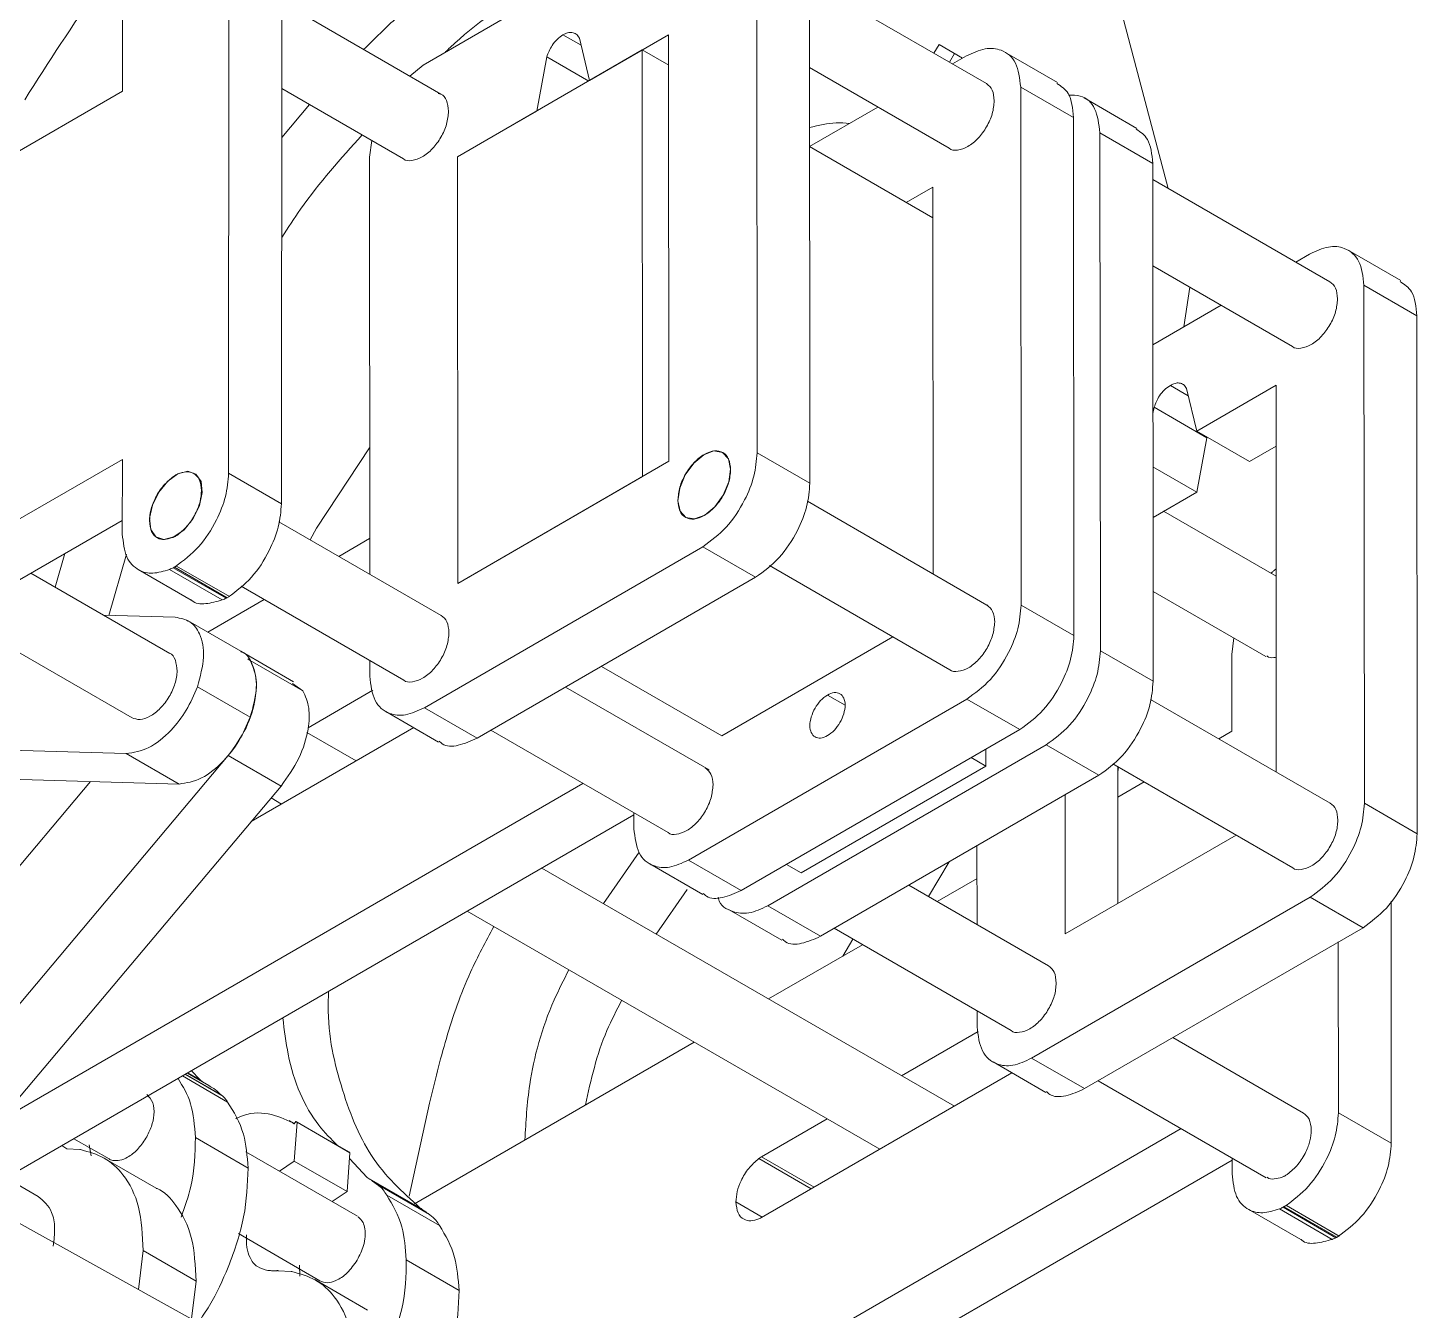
# Model space of a CAD drawing. Header units: inches. Extents: x 0 to 44.3, y 0 to 33.7.
# Drawn here: x 29.062 to 30.225, y 14.878 to 15.951 of the extents above; entities that cross this region are included whole.
import ezdxf

# ---------------------------------------------------------------- set-up
doc = ezdxf.new("R2010")
doc.units = ezdxf.units.IN
doc.header["$MEASUREMENT"] = 0

msp = doc.modelspace()

# ---------------------------------------------------------------- linework, layer by layer
at = {"color": 7, "linetype": 'Continuous', "lineweight": 15}
for p, q in [((30.0161, 15.8168), (29.8898, 16.2963)), ((29.6263, 16.0553), (29.3926, 15.9201)), ((29.6721, 15.5955), (29.6718, 16.0291)), ((29.2299, 15.5783), (29.2302, 16.0122)), ((29.7163, 15.57), (29.716, 16.0036)), ((29.8642, 15.9045), (29.716, 15.9901)), ((29.2741, 15.5528), (29.2744, 15.9867)), ((29.4075, 15.8957), (29.2744, 15.9726)), ((29.1412, 15.9624), (29.1412, 15.8982)), ((29.5319, 15.9071), (29.5234, 15.9427)), ((29.5981, 15.9454), (29.5319, 15.9071)), ((29.5984, 15.5884), (29.5981, 15.9454)), ((29.4214, 15.8432), (29.576, 15.9327)), ((29.5982, 15.9199), (29.576, 15.9327)), ((29.576, 15.9327), (29.5763, 15.5756)), ((29.8201, 15.9299), (29.8244, 15.9372)), ((29.8244, 15.9372), (29.844, 15.9258)), ((29.8374, 15.9297), (29.8331, 15.9225)), ((29.9236, 15.9054), (29.8794, 15.9309)), ((29.3926, 15.9201), (29.3814, 15.9108)), ((29.4961, 15.927), (29.4877, 15.8815)), ((29.4961, 15.927), (29.5312, 15.9067)), ((29.716, 15.9179), (29.8329, 15.8504)), ((29.8473, 15.9277), (29.8356, 15.921)), ((29.1412, 15.8982), (28.753, 15.6744)), ((29.2743, 15.9004), (29.3763, 15.8416)), ((29.8931, 15.468), (29.8927, 15.9016)), ((29.8927, 15.9016), (29.9369, 15.8761)), ((29.2975, 15.8871), (29.2743, 15.8593)), ((29.7732, 15.8849), (29.7161, 15.8518)), ((29.9899, 15.8671), (29.9457, 15.8927)), ((29.4877, 15.8815), (29.4214, 15.8432)), ((29.9373, 15.4425), (29.9369, 15.8761)), ((29.9594, 15.4297), (29.959, 15.8633)), ((29.959, 15.8633), (30.0032, 15.8378)), ((29.3497, 15.857), (29.3477, 15.8431)), ((29.8191, 15.7923), (29.7161, 15.8518)), ((29.3477, 15.8431), (29.348, 15.4939)), ((29.4216, 15.4861), (29.4214, 15.8432)), ((30.0036, 15.4042), (30.0032, 15.8378)), ((29.8191, 15.8179), (29.797, 15.8051)), ((29.8194, 15.4941), (29.8191, 15.8179)), ((30.1515, 15.7387), (30.0032, 15.8242)), ((30.1345, 15.7619), (30.1229, 15.7552)), ((30.2109, 15.7396), (30.1667, 15.7651)), ((30.0033, 15.752), (30.1202, 15.6845)), ((30.0293, 15.701), (30.0342, 15.7342)), ((30.1803, 15.3021), (30.18, 15.7357)), ((30.18, 15.7357), (30.2242, 15.7102)), ((30.0605, 15.719), (30.0033, 15.686)), ((30.2245, 15.2766), (30.2242, 15.7102)), ((30.1064, 15.652), (30.0401, 15.6137)), ((30.1066, 15.3283), (30.1064, 15.652)), ((30.0401, 15.6137), (30.0316, 15.6493)), ((30.0044, 15.6336), (30.0034, 15.6284)), ((30.0044, 15.6336), (30.0485, 15.6081)), ((30.0401, 15.6137), (30.0843, 15.5882)), ((30.0485, 15.6081), (30.0401, 15.5626)), ((29.3033, 15.5325), (29.3479, 15.5995)), ((29.6721, 15.5955), (29.7163, 15.57)), ((30.1064, 15.601), (30.0843, 15.5882)), ((28.5293, 15.2373), (29.141, 15.5898)), ((29.141, 15.5898), (29.1409, 15.5273)), ((29.4216, 15.4861), (29.5984, 15.5884)), ((30.0034, 15.5838), (30.0401, 15.5626)), ((29.1854, 15.5767), (29.1851, 15.5766)), ((29.2299, 15.5783), (29.2741, 15.5528)), ((29.5763, 15.5756), (29.4216, 15.4861)), ((30.0401, 15.5626), (30.0035, 15.5414)), ((29.8645, 15.468), (29.7142, 15.5549)), ((30.1065, 15.4922), (30.0123, 15.5466)), ((28.5749, 15.2126), (29.1409, 15.5388)), ((29.4078, 15.4593), (29.272, 15.5377)), ((29.1851, 15.5255), (29.1854, 15.5257)), ((29.2982, 15.5226), (29.3033, 15.5325)), ((29.3479, 15.5237), (29.3221, 15.5088)), ((29.0929, 15.5112), (29.0848, 15.4829)), ((29.1443, 15.5106), (29.1296, 15.4593)), ((29.3937, 15.3821), (29.6267, 15.5168)), ((29.6267, 15.5168), (29.6709, 15.4913)), ((29.1836, 15.4993), (29.2278, 15.4738)), ((29.1845, 15.4996), (29.1863, 15.5007)), ((29.1845, 15.4996), (29.2286, 15.4741)), ((29.1848, 15.4999), (29.1853, 15.5002)), ((29.1863, 15.5007), (29.2305, 15.4752)), ((29.6824, 15.501), (29.8333, 15.4139)), ((29.1806, 15.4276), (29.0644, 15.4947)), ((29.1543, 15.4977), (29.1985, 15.4722)), ((29.1804, 15.4978), (29.2246, 15.4723)), ((29.4379, 15.3566), (29.6709, 15.4913)), ((30.1065, 15.4983), (30.106, 15.4979)), ((29.2403, 15.4839), (29.3766, 15.4052)), ((30.0035, 15.4795), (30.0979, 15.425)), ((29.2597, 15.4727), (29.2124, 15.4454)), ((29.2286, 15.4741), (29.2305, 15.4752)), ((29.8931, 15.468), (29.9373, 15.4425)), ((29.0018, 15.4587), (29.1491, 15.3736)), ((29.1852, 15.4578), (29.1254, 15.4595)), ((29.2402, 15.4293), (29.196, 15.4549)), ((29.6426, 15.3586), (29.7858, 15.4414)), ((29.2843, 15.4038), (29.2401, 15.4293)), ((29.9594, 15.4297), (30.0036, 15.4042)), ((30.071, 15.4405), (30.0693, 15.4265)), ((29.2479, 15.4216), (29.2459, 15.4231)), ((29.2479, 15.4216), (29.2921, 15.3961)), ((29.348, 15.4217), (29.348, 15.4084)), ((30.0693, 15.4265), (30.0694, 15.3624)), ((29.6426, 15.3586), (29.5419, 15.4167)), ((29.2038, 15.3996), (29.248, 15.3741)), ((29.2921, 15.3961), (29.2834, 15.4023)), ((29.3506, 15.3967), (29.2964, 15.3653)), ((29.6319, 15.33), (29.5118, 15.3993)), ((29.6147, 15.2545), (29.8477, 15.3893)), ((29.8477, 15.3893), (29.8919, 15.3638)), ((30.1518, 15.3022), (30.0014, 15.389)), ((29.3614, 15.3789), (29.4056, 15.3533)), ((29.3937, 15.3821), (29.4379, 15.3566)), ((29.2487, 15.2867), (29.3848, 15.3654)), ((29.3366, 15.3375), (29.2954, 15.3613)), ((29.4494, 15.3632), (29.5976, 15.2776)), ((29.6589, 15.229), (29.8919, 15.3638)), ((30.0694, 15.3624), (30.0585, 15.3561)), ((28.8184, 15.3529), (29.1442, 15.3437)), ((29.681, 15.2162), (29.914, 15.351)), ((29.914, 15.351), (29.9582, 15.3255)), ((28.9496, 15.0089), (29.2296, 15.342)), ((29.1442, 15.3437), (29.1884, 15.3182)), ((29.2296, 15.342), (29.2738, 15.3165)), ((29.8514, 15.3403), (29.8636, 15.3332)), ((29.8636, 15.3332), (29.8636, 15.3474)), ((28.7782, 15.3298), (29.1884, 15.3182)), ((29.8636, 15.3332), (29.709, 15.2438)), ((29.7252, 15.1907), (29.9582, 15.3255)), ((29.9697, 15.3352), (30.1205, 15.2481)), ((29.9739, 15.3327), (29.974, 15.2183)), ((29.9739, 15.3283), (29.9745, 15.3324)), ((29.1142, 15.3203), (28.883, 15.0453)), ((29.0068, 14.999), (29.2738, 15.3165)), ((29.0384, 15.0365), (29.5264, 15.3187)), ((29.996, 15.32), (29.974, 15.3072)), ((29.2654, 15.3065), (29.2742, 15.3014)), ((29.9298, 15.3091), (29.9299, 15.1927)), ((30.1803, 15.3021), (30.2245, 15.2766)), ((29.0436, 14.9885), (29.569, 15.2923)), ((29.569, 15.2941), (29.569, 15.2808)), ((29.8561, 15.2665), (29.8562, 15.2005)), ((29.9299, 15.1927), (30.073, 15.2755)), ((29.5734, 15.2612), (29.5435, 15.2181)), ((29.8373, 15.0485), (29.4921, 15.2478)), ((29.5824, 15.2513), (29.6266, 15.2258)), ((29.6147, 15.2545), (29.6589, 15.229)), ((29.709, 15.2438), (29.6967, 15.2509)), ((29.8328, 15.253), (29.8155, 15.224)), ((29.9161, 15.1659), (29.7991, 15.2335)), ((29.8562, 15.2391), (29.8228, 15.2198)), ((29.6136, 15.23), (29.5877, 15.1926)), ((29.9019, 15.0887), (30.135, 15.2234)), ((30.135, 15.2234), (30.1792, 15.1979)), ((30.2028, 15.0175), (30.2027, 15.2201)), ((29.4296, 15.2117), (29.7748, 15.0124)), ((29.6487, 15.213), (29.6929, 15.1875)), ((29.681, 15.2162), (29.7252, 15.1907)), ((29.7366, 15.1974), (29.8848, 15.1118)), ((29.9461, 15.0632), (30.1792, 15.1979)), ((29.7523, 15.1883), (29.7439, 15.1742)), ((30.1586, 15.043), (30.1585, 15.186)), ((29.7603, 15.1837), (29.6818, 15.1383)), ((29.8562, 15.1283), (29.8563, 15.115)), ((29.8571, 15.111), (29.7931, 15.074)), ((30.1295, 15.0427), (30.02, 15.1059)), ((29.6194, 15.1021), (29.3854, 14.9668)), ((29.8696, 15.0855), (29.9138, 15.0599)), ((29.9019, 15.0887), (29.9461, 15.0632)), ((29.229, 15.052), (29.1912, 15.0738)), ((29.2228, 15.0587), (29.1939, 15.0754)), ((29.2134, 15.0658), (29.1954, 15.0762)), ((29.1987, 15.0782), (29.2059, 15.0707)), ((29.6759, 14.9552), (29.8854, 15.0764)), ((29.9576, 15.0698), (30.0982, 14.9886)), ((29.381, 14.9731), (29.3979, 15.0509)), ((29.285, 15.0339), (29.2805, 15.0365)), ((29.2862, 15.0357), (29.2848, 15.0336)), ((29.2848, 15.0026), (29.2872, 15.035)), ((29.2862, 15.0357), (29.3304, 15.0102)), ((29.2872, 15.035), (29.3314, 15.0094)), ((29.7307, 15.0379), (29.6758, 15.0062)), ((30.1586, 15.043), (30.2028, 15.0175)), ((29.2462, 14.9967), (29.2021, 15.0222)), ((29.4807, 14.7138), (30.027, 15.0297)), ((28.9328, 15.0183), (29.4946, 14.706)), ((29.0946, 15.0129), (29.0904, 15.0155)), ((29.1055, 15.0122), (29.0946, 15.0129)), ((29.1004, 15.0213), (29.1298, 15.0043)), ((29.106, 15.0122), (29.1055, 15.0122)), ((29.106, 15.0121), (29.106, 15.0122)), ((29.1149, 15.007), (29.1132, 15.0161)), ((29.1693, 14.9799), (29.1251, 15.0054)), ((29.3378, 14.9564), (29.2443, 15.0104)), ((29.2724, 14.9941), (29.2848, 15.0026)), ((29.2848, 15.0026), (29.329, 14.9771)), ((29.329, 14.9771), (29.3314, 15.0094)), ((29.3311, 15.0048), (29.3458, 14.9888)), ((29.5251, 14.6884), (30.0696, 15.0033)), ((30.0696, 15.0051), (30.0696, 14.9918)), ((29.0264, 14.9984), (29.0706, 14.9729)), ((29.39, 14.9633), (29.3458, 14.9888)), ((30.1139, 14.9902), (30.1141, 14.9903)), ((29.3166, 14.9686), (29.329, 14.9771)), ((29.3961, 14.959), (29.352, 14.9845)), ((29.3984, 14.9575), (29.3542, 14.983)), ((29.4064, 14.9485), (29.3622, 14.974)), ((30.1132, 14.9643), (30.1151, 14.9653)), ((30.1132, 14.9643), (30.1574, 14.9388)), ((30.1136, 14.9646), (30.1141, 14.9648)), ((30.1151, 14.9653), (30.1592, 14.9398)), ((30.083, 14.9624), (30.1272, 14.9368)), ((30.1092, 14.9625), (30.1534, 14.937)), ((30.1124, 14.964), (30.1565, 14.9384)), ((29.2381, 14.9418), (29.3063, 14.9024)), ((30.1574, 14.9388), (30.1592, 14.9398)), ((29.1545, 14.895), (29.1584, 14.9276)), ((29.1584, 14.9276), (29.2026, 14.9021)), ((29.4228, 14.8943), (29.3786, 14.9199)), ((29.2823, 14.9101), (29.2714, 14.9108)), ((29.2829, 14.91), (29.2823, 14.9101)), ((29.2829, 14.91), (29.2829, 14.91)), ((29.2894, 14.9063), (29.2891, 14.9154)), ((29.1988, 14.8704), (29.2026, 14.9021)), ((29.3461, 14.8778), (29.3019, 14.9033))]:
    msp.add_line(p, q, dxfattribs=at)
at = {"color": 8, "linetype": 'Continuous', "lineweight": 15}
for p, q in [((29.5097, 15.9453), (29.5248, 15.9366)), ((30.018, 15.6519), (30.033, 15.6432)), ((29.6058, 15.5558), (29.6058, 15.5558)), ((29.731, 15.3927), (29.7458, 15.3842)), ((29.2247, 15.0571), (29.1935, 15.0751)), ((29.2242, 15.0575), (29.1936, 15.0752)), ((29.2059, 15.0707), (29.1958, 15.0765)), ((29.2836, 15.0346), (29.2849, 15.0338)), ((29.6735, 15.0046), (29.7174, 14.9792)), ((29.6758, 15.0062), (29.72, 14.9807)), ((29.6544, 14.9683), (29.6765, 14.9555))]:
    msp.add_line(p, q, dxfattribs=at)
at = {"color": 7, "linetype": 'Continuous', "lineweight": 15, "flags": 128}
for points in [[(29.6058, 15.5553), (29.6074, 15.566), (29.612, 15.5771), (29.6191, 15.5869), (29.6275, 15.5938), (29.636, 15.597), (29.6433, 15.5958), (29.6482, 15.5904), (29.65, 15.5818), (29.6485, 15.5711), (29.6438, 15.56), (29.6368, 15.5503), (29.6283, 15.5433), (29.6198, 15.5401), (29.6126, 15.5413), (29.6077, 15.5467), (29.6058, 15.5553)], [(29.1714, 15.5625), (29.1789, 15.5718), (29.1875, 15.5779), (29.1958, 15.58), (29.2025, 15.5777), (29.2068, 15.5715), (29.2078, 15.5622), (29.2055, 15.5513), (29.2001, 15.5404), (29.1926, 15.5311), (29.184, 15.525), (29.1757, 15.5229), (29.169, 15.5252), (29.1647, 15.5314), (29.1637, 15.5407), (29.1661, 15.5516), (29.1714, 15.5625)]]:
    msp.add_lwpolyline(points, dxfattribs=at)
at = {"color": 7, "linetype": 'Continuous', "lineweight": 15}
for points, knots in [([(29.6085, 16.2745), (29.5991, 16.2791), (29.5704, 16.293), (29.5135, 16.2968), (29.4414, 16.2873), (29.366, 16.2601), (29.29, 16.2177), (29.215, 16.1612), (29.143, 16.0916), (29.0744, 16.01), (29.0351, 15.948), (29.0151, 15.9166)], [0, 0, 0, 0, 0.059208, 0.179065, 0.296953, 0.413848, 0.530456, 0.645305, 0.761153, 0.878939, 1, 1, 1, 1]), ([(29.6268, 16.2602), (29.6257, 16.2606), (29.6052, 16.2697), (29.5573, 16.2707), (29.4857, 16.2619), (29.4101, 16.2345), (29.3342, 16.1922), (29.2592, 16.1357), (29.1872, 16.0661), (29.1186, 15.9845), (29.0793, 15.9225), (29.0593, 15.8911)], [0, 0, 0, 0, 0.0066285, 0.1331837, 0.2576607, 0.3810889, 0.5042137, 0.6254814, 0.7478038, 0.8721727, 1, 1, 1, 1]), ([(29.7214, 16.0651), (29.7138, 16.0687), (29.689, 16.0806), (29.6389, 16.0838), (29.5741, 16.0753), (29.5062, 16.051), (29.438, 16.0124), (29.3827, 15.9726), (29.3522, 15.9423), (29.3429, 15.933)], [0, 0, 0, 0, 0.075608, 0.249602, 0.420741, 0.59044, 0.759723, 0.926454, 1, 1, 1, 1]), ([(29.6035, 16.0421), (29.5858, 16.0365), (29.5458, 16.0239), (29.4822, 15.9862), (29.4353, 15.9541), (29.4127, 15.9323), (29.4115, 15.9311)], [0, 0, 0, 0, 0.279915, 0.632398, 0.979564, 1, 1, 1, 1]), ([(29.5097, 15.9453), (29.5081, 15.9442), (29.5048, 15.9419), (29.4996, 15.9356), (29.4974, 15.9302), (29.4961, 15.927)], [0, 0, 0, 0, 0.288635, 0.567191, 1, 1, 1, 1]), ([(29.5234, 15.9427), (29.5226, 15.9439), (29.5211, 15.9463), (29.5175, 15.9475), (29.5136, 15.9473), (29.511, 15.946), (29.5097, 15.9453)], [0, 0, 0, 0, 0.276811, 0.552414, 0.772411, 1, 1, 1, 1]), ([(29.8927, 15.9016), (29.8919, 15.9089), (29.8901, 15.9233), (29.878, 15.9333), (29.8631, 15.935), (29.8526, 15.9302), (29.8473, 15.9277)], [0, 0, 0, 0, 0.283478, 0.557665, 0.774862, 1, 1, 1, 1]), ([(29.414, 15.8815), (29.4136, 15.8846), (29.4129, 15.8908), (29.4092, 15.8957), (29.406, 15.8961), (29.4052, 15.8962)], [0, 0, 0, 0, 0.439385, 0.863566, 1, 1, 1, 1]), ([(29.8706, 15.8902), (29.8703, 15.8935), (29.8697, 15.8999), (29.866, 15.903), (29.8642, 15.9045)], [0, 0, 0, 0, 0.509711, 1, 1, 1, 1]), ([(29.9369, 15.8761), (29.9362, 15.8836), (29.9349, 15.8969), (29.9266, 15.9023), (29.9231, 15.9046)], [0, 0, 0, 0, 0.5684368, 1, 1, 1, 1]), ([(29.959, 15.8633), (29.9581, 15.8705), (29.9564, 15.8848), (29.9454, 15.895), (29.9361, 15.895), (29.9327, 15.895)], [0, 0, 0, 0, 0.394689, 0.776173, 1, 1, 1, 1]), ([(29.8329, 15.8504), (29.8329, 15.8504), (29.8345, 15.8486), (29.84, 15.8485), (29.8485, 15.8512), (29.8573, 15.8583), (29.8645, 15.8682), (29.8696, 15.8795), (29.8703, 15.8866), (29.8706, 15.8902)], [0, 0, 0, 0, 0.000347, 0.164128, 0.333496, 0.503259, 0.667003, 0.830658, 1, 1, 1, 1]), ([(29.3763, 15.8416), (29.3763, 15.8416), (29.3778, 15.8398), (29.3834, 15.8398), (29.3918, 15.8424), (29.4007, 15.8496), (29.4079, 15.8594), (29.413, 15.8708), (29.4136, 15.8779), (29.414, 15.8815)], [0, 0, 0, 0, 0.000346, 0.164021, 0.333564, 0.503106, 0.666782, 0.830458, 1, 1, 1, 1]), ([(29.7161, 15.8677), (29.7236, 15.8696), (29.7353, 15.8725), (29.7457, 15.8715), (29.7494, 15.8711)], [0, 0, 0, 0, 0.646994, 1, 1, 1, 1]), ([(29.3417, 15.8616), (29.3238, 15.8417), (29.2997, 15.815), (29.2795, 15.7838), (29.2743, 15.7758)], [0, 0, 0, 0, 0.743255, 1, 1, 1, 1]), ([(30.0032, 15.8378), (30.0025, 15.8453), (30.0012, 15.8586), (29.9929, 15.864), (29.9894, 15.8663)], [0, 0, 0, 0, 0.568323, 1, 1, 1, 1]), ([(30.18, 15.7357), (30.1791, 15.743), (30.1774, 15.7574), (30.1652, 15.7674), (30.1504, 15.7692), (30.1399, 15.7644), (30.1345, 15.7619)], [0, 0, 0, 0, 0.283704, 0.557917, 0.775026, 1, 1, 1, 1]), ([(30.1579, 15.7244), (30.1576, 15.7276), (30.157, 15.734), (30.1533, 15.7371), (30.1514, 15.7387)], [0, 0, 0, 0, 0.509331, 1, 1, 1, 1]), ([(30.2242, 15.7102), (30.2235, 15.7178), (30.2222, 15.731), (30.2139, 15.7364), (30.2103, 15.7388)], [0, 0, 0, 0, 0.568323, 1, 1, 1, 1]), ([(30.1202, 15.6845), (30.1202, 15.6845), (30.1218, 15.6827), (30.1273, 15.6827), (30.1358, 15.6853), (30.1446, 15.6925), (30.1518, 15.7023), (30.1569, 15.7137), (30.1576, 15.7208), (30.1579, 15.7244)], [0, 0, 0, 0, 0.000346, 0.164021, 0.333564, 0.503106, 0.666782, 0.830458, 1, 1, 1, 1]), ([(30.018, 15.6519), (30.0163, 15.6508), (30.013, 15.6485), (30.0078, 15.6422), (30.0057, 15.6368), (30.0044, 15.6336)], [0, 0, 0, 0, 0.288635, 0.567191, 1, 1, 1, 1]), ([(30.0316, 15.6493), (30.0308, 15.6505), (30.0293, 15.6529), (30.0257, 15.6541), (30.0219, 15.6539), (30.0193, 15.6526), (30.018, 15.6519)], [0, 0, 0, 0, 0.276811, 0.552414, 0.772411, 1, 1, 1, 1]), ([(29.65, 15.5813), (29.6497, 15.5845), (29.649, 15.5908), (29.6439, 15.5963), (29.6366, 15.5978), (29.6279, 15.5947), (29.6191, 15.5877), (29.6119, 15.5778), (29.6068, 15.5664), (29.6062, 15.5594), (29.6058, 15.5558)], [0, 0, 0, 0, 0.127201, 0.25, 0.372799, 0.5, 0.627201, 0.75, 0.872799, 1, 1, 1, 1]), ([(29.6267, 15.5168), (29.6335, 15.5218), (29.6468, 15.5315), (29.6616, 15.554), (29.6705, 15.5763), (29.6716, 15.589), (29.6721, 15.5955)], [0, 0, 0, 0, 0.283704, 0.557917, 0.775026, 1, 1, 1, 1]), ([(29.6058, 15.5558), (29.6062, 15.5526), (29.6068, 15.5463), (29.612, 15.5408), (29.6192, 15.5393), (29.6279, 15.5424), (29.6367, 15.5495), (29.6439, 15.5593), (29.649, 15.5707), (29.6497, 15.5777), (29.65, 15.5813)], [0, 0, 0, 0, 0.127201, 0.25, 0.372799, 0.5, 0.627201, 0.75, 0.872799, 1, 1, 1, 1]), ([(29.1829, 15.575), (29.18, 15.5725), (29.1742, 15.5675), (29.1681, 15.5572), (29.1643, 15.5473), (29.1639, 15.5416), (29.1637, 15.5387)], [0, 0, 0, 0, 0.280773, 0.555766, 0.774017, 1, 1, 1, 1]), ([(29.1851, 15.5766), (29.1847, 15.5763), (29.184, 15.5758), (29.1832, 15.5752), (29.1829, 15.575)], [0, 0, 0, 0, 0.565929, 1, 1, 1, 1]), ([(29.1874, 15.5778), (29.187, 15.5776), (29.1864, 15.5773), (29.1857, 15.5769), (29.1854, 15.5767)], [0, 0, 0, 0, 0.551796, 1, 1, 1, 1]), ([(29.1855, 15.5003), (29.1922, 15.5053), (29.2052, 15.5151), (29.2196, 15.5373), (29.2283, 15.5593), (29.2294, 15.5719), (29.2299, 15.5783)], [0, 0, 0, 0, 0.283145, 0.557338, 0.774642, 1, 1, 1, 1]), ([(29.2072, 15.5638), (29.2068, 15.5671), (29.2061, 15.5737), (29.2009, 15.5787), (29.1944, 15.5802), (29.1898, 15.5786), (29.1874, 15.5778)], [0, 0, 0, 0, 0.28518, 0.560827, 0.777884, 1, 1, 1, 1]), ([(29.6709, 15.4913), (29.6777, 15.4963), (29.691, 15.5059), (29.7058, 15.5285), (29.7147, 15.5508), (29.7158, 15.5635), (29.7163, 15.57)], [0, 0, 0, 0, 0.283704, 0.557917, 0.775026, 1, 1, 1, 1]), ([(29.1874, 15.5269), (29.1904, 15.5294), (29.1963, 15.5344), (29.2026, 15.5448), (29.2065, 15.555), (29.207, 15.5608), (29.2072, 15.5638)], [0, 0, 0, 0, 0.280934, 0.556182, 0.774536, 1, 1, 1, 1]), ([(29.2297, 15.4748), (29.2364, 15.4798), (29.2494, 15.4895), (29.2638, 15.5118), (29.2725, 15.5338), (29.2736, 15.5464), (29.2741, 15.5528)], [0, 0, 0, 0, 0.283145, 0.557338, 0.774642, 1, 1, 1, 1]), ([(29.1637, 15.5387), (29.164, 15.5354), (29.1647, 15.5289), (29.1698, 15.5239), (29.176, 15.5223), (29.1805, 15.5238), (29.1828, 15.5245)], [0, 0, 0, 0, 0.285551, 0.561403, 0.778442, 1, 1, 1, 1]), ([(29.1409, 15.5273), (29.1417, 15.5205), (29.1431, 15.5071), (29.1535, 15.4968), (29.1663, 15.4935), (29.1756, 15.4964), (29.1804, 15.4978)], [0, 0, 0, 0, 0.285517, 0.561018, 0.777941, 1, 1, 1, 1]), ([(29.1828, 15.5245), (29.1832, 15.5246), (29.184, 15.5249), (29.1848, 15.5253), (29.1851, 15.5255)], [0, 0, 0, 0, 0.561088, 1, 1, 1, 1]), ([(29.1854, 15.5257), (29.1857, 15.5259), (29.1864, 15.5263), (29.1871, 15.5267), (29.1874, 15.5269)], [0, 0, 0, 0, 0.568916, 1, 1, 1, 1]), ([(29.1804, 15.4978), (29.181, 15.4981), (29.182, 15.4985), (29.1831, 15.499), (29.1836, 15.4993)], [0, 0, 0, 0, 0.556356, 1, 1, 1, 1]), ([(29.1836, 15.4993), (29.1838, 15.4994), (29.1842, 15.4996), (29.1847, 15.4998), (29.1848, 15.4999)], [0, 0, 0, 0, 0.559941, 1, 1, 1, 1]), ([(29.1853, 15.5002), (29.1851, 15.5001), (29.1849, 15.4999), (29.1846, 15.4997), (29.1845, 15.4996)], [0, 0, 0, 0, 0.558366, 1, 1, 1, 1]), ([(29.1863, 15.5007), (29.1861, 15.5006), (29.1859, 15.5004), (29.1856, 15.5003), (29.1855, 15.5003)], [0, 0, 0, 0, 0.558141, 1, 1, 1, 1]), ([(30.106, 15.4979), (30.1053, 15.4973), (30.104, 15.4963), (30.1028, 15.4952), (30.1022, 15.4947)], [0, 0, 0, 0, 0.562935, 1, 1, 1, 1]), ([(29.1986, 15.4724), (29.1988, 15.4722), (29.2016, 15.4691), (29.2108, 15.4684), (29.2199, 15.471), (29.2246, 15.4723)], [0, 0, 0, 0, 0.031631, 0.51015, 1, 1, 1, 1]), ([(29.2246, 15.4723), (29.2252, 15.4726), (29.2262, 15.473), (29.2273, 15.4735), (29.2278, 15.4738)], [0, 0, 0, 0, 0.556356, 1, 1, 1, 1]), ([(29.2278, 15.4738), (29.228, 15.4739), (29.2283, 15.474), (29.2285, 15.4741), (29.2286, 15.4742)], [0, 0, 0, 0, 0.876422, 1, 1, 1, 1]), ([(29.8477, 15.3893), (29.8545, 15.3942), (29.8678, 15.4039), (29.8825, 15.4264), (29.8915, 15.4487), (29.8925, 15.4615), (29.8931, 15.468)], [0, 0, 0, 0, 0.283731, 0.557909, 0.775, 1, 1, 1, 1]), ([(29.871, 15.4538), (29.8707, 15.457), (29.8701, 15.4634), (29.8663, 15.4665), (29.8645, 15.4681)], [0, 0, 0, 0, 0.509711, 1, 1, 1, 1]), ([(29.2038, 15.3996), (29.2061, 15.4081), (29.2107, 15.4249), (29.2069, 15.4437), (29.1982, 15.4553), (29.1896, 15.457), (29.1852, 15.4578)], [0, 0, 0, 0, 0.283684, 0.557895, 0.775014, 1, 1, 1, 1]), ([(29.4143, 15.445), (29.414, 15.4483), (29.4134, 15.4547), (29.4097, 15.4578), (29.4078, 15.4593)], [0, 0, 0, 0, 0.509331, 1, 1, 1, 1]), ([(29.8333, 15.414), (29.8333, 15.4139), (29.8349, 15.4122), (29.8404, 15.4121), (29.8489, 15.4147), (29.8577, 15.4219), (29.8649, 15.4318), (29.87, 15.4431), (29.8706, 15.4502), (29.871, 15.4538)], [0, 0, 0, 0, 0.000347, 0.164128, 0.333496, 0.503259, 0.667003, 0.830658, 1, 1, 1, 1]), ([(29.3766, 15.4052), (29.3766, 15.4052), (29.3782, 15.4034), (29.3837, 15.4033), (29.3922, 15.406), (29.401, 15.4132), (29.4082, 15.423), (29.4133, 15.4344), (29.414, 15.4414), (29.4143, 15.445)], [0, 0, 0, 0, 0.000346, 0.164021, 0.333564, 0.503106, 0.666782, 0.830458, 1, 1, 1, 1]), ([(29.8919, 15.3638), (29.8987, 15.3687), (29.912, 15.3784), (29.9267, 15.4009), (29.9357, 15.4232), (29.9367, 15.436), (29.9373, 15.4425)], [0, 0, 0, 0, 0.283731, 0.557909, 0.775, 1, 1, 1, 1]), ([(29.914, 15.351), (29.9208, 15.3559), (29.9341, 15.3656), (29.9488, 15.3882), (29.9578, 15.4104), (29.9588, 15.4232), (29.9594, 15.4297)], [0, 0, 0, 0, 0.283704, 0.557917, 0.775026, 1, 1, 1, 1]), ([(29.1491, 15.3737), (29.1512, 15.3729), (29.1556, 15.3714), (29.1642, 15.3743), (29.1729, 15.3811), (29.1805, 15.391), (29.1854, 15.4022), (29.1875, 15.4134), (29.186, 15.419), (29.1853, 15.4219)], [0, 0, 0, 0, 0.136776, 0.278114, 0.424518, 0.570921, 0.712259, 0.853596, 1, 1, 1, 1]), ([(29.1853, 15.4219), (29.1841, 15.4245), (29.1829, 15.4272), (29.1804, 15.4277), (29.1803, 15.4277)], [0, 0, 0, 0, 0.969786, 1, 1, 1, 1]), ([(29.2296, 15.342), (29.235, 15.3496), (29.2457, 15.3645), (29.2528, 15.3884), (29.2538, 15.4084), (29.2499, 15.4172), (29.2479, 15.4216)], [0, 0, 0, 0, 0.283684, 0.557895, 0.775014, 1, 1, 1, 1]), ([(29.248, 15.3741), (29.2504, 15.3826), (29.2549, 15.3995), (29.2509, 15.4178), (29.2452, 15.4275), (29.2405, 15.4288), (29.24, 15.4289)], [0, 0, 0, 0, 0.351526, 0.691313, 0.960355, 1, 1, 1, 1]), ([(30.0986, 15.4256), (30.0987, 15.4255), (30.1001, 15.4239), (30.103, 15.4236), (30.1059, 15.4243), (30.1066, 15.4245)], [0, 0, 0, 0, 0.057445, 0.7826899, 1, 1, 1, 1]), ([(29.348, 15.4084), (29.3489, 15.401), (29.3507, 15.3866), (29.3629, 15.3765), (29.3778, 15.3747), (29.3883, 15.3796), (29.3937, 15.3821)], [0, 0, 0, 0, 0.283705, 0.557916, 0.775025, 1, 1, 1, 1]), ([(29.1442, 15.3437), (29.1504, 15.3446), (29.1626, 15.3464), (29.1809, 15.3613), (29.1953, 15.3797), (29.2009, 15.3929), (29.2038, 15.3996)], [0, 0, 0, 0, 0.283701, 0.557917, 0.775029, 1, 1, 1, 1]), ([(29.2738, 15.3165), (29.2792, 15.3241), (29.2899, 15.339), (29.297, 15.3629), (29.298, 15.3829), (29.2941, 15.3917), (29.2921, 15.3961)], [0, 0, 0, 0, 0.283684, 0.557895, 0.775014, 1, 1, 1, 1]), ([(29.731, 15.3587), (29.733, 15.3601), (29.7369, 15.3628), (29.7417, 15.3696), (29.745, 15.377), (29.7462, 15.3844), (29.745, 15.3905), (29.7417, 15.3942), (29.7368, 15.3953), (29.733, 15.3936), (29.731, 15.3927)], [0, 0, 0, 0, 0.127353, 0.250227, 0.373003, 0.499885, 0.627208, 0.749942, 0.872676, 1, 1, 1, 1]), ([(29.9582, 15.3255), (29.965, 15.3304), (29.9783, 15.3401), (29.993, 15.3627), (30.002, 15.3849), (30.003, 15.3977), (30.0036, 15.4042)], [0, 0, 0, 0, 0.283704, 0.557917, 0.775026, 1, 1, 1, 1]), ([(29.731, 15.3927), (29.7291, 15.3913), (29.7252, 15.3885), (29.7204, 15.3818), (29.7171, 15.3743), (29.7159, 15.3669), (29.7171, 15.3609), (29.7204, 15.3572), (29.7252, 15.3561), (29.7291, 15.3578), (29.731, 15.3587)], [0, 0, 0, 0, 0.126938, 0.249771, 0.372703, 0.500115, 0.627086, 0.750059, 0.873032, 1, 1, 1, 1]), ([(29.1884, 15.3182), (29.1946, 15.3191), (29.2068, 15.3209), (29.225, 15.3358), (29.2395, 15.3542), (29.2451, 15.3674), (29.248, 15.3741)], [0, 0, 0, 0, 0.283701, 0.557917, 0.775029, 1, 1, 1, 1]), ([(29.4061, 15.3542), (29.407, 15.3533), (29.4108, 15.3494), (29.4222, 15.3496), (29.4326, 15.3542), (29.4379, 15.3566)], [0, 0, 0, 0, 0.117252, 0.550772, 1, 1, 1, 1]), ([(29.6353, 15.3175), (29.635, 15.3207), (29.6344, 15.3271), (29.6306, 15.3302), (29.6288, 15.3318)], [0, 0, 0, 0, 0.5097105, 1, 1, 1, 1]), ([(29.5976, 15.2776), (29.5976, 15.2776), (29.5992, 15.2758), (29.6047, 15.2758), (29.6132, 15.2784), (29.622, 15.2856), (29.6292, 15.2954), (29.6343, 15.3068), (29.6349, 15.3139), (29.6353, 15.3175)], [0, 0, 0, 0, 0.000347, 0.164128, 0.333496, 0.503259, 0.667003, 0.830658, 1, 1, 1, 1]), ([(30.135, 15.2234), (30.1417, 15.2284), (30.155, 15.2381), (30.1698, 15.2606), (30.1787, 15.2829), (30.1798, 15.2956), (30.1803, 15.3021)], [0, 0, 0, 0, 0.283704, 0.557917, 0.775026, 1, 1, 1, 1]), ([(30.1582, 15.2879), (30.1579, 15.2912), (30.1573, 15.2976), (30.1536, 15.3007), (30.1518, 15.3022)], [0, 0, 0, 0, 0.509331, 1, 1, 1, 1]), ([(29.569, 15.2808), (29.5699, 15.2735), (29.5716, 15.259), (29.5838, 15.249), (29.5987, 15.2472), (29.6093, 15.252), (29.6147, 15.2545)], [0, 0, 0, 0, 0.2835902, 0.5579556, 0.775146, 1, 1, 1, 1]), ([(30.1205, 15.2481), (30.1205, 15.2481), (30.1221, 15.2463), (30.1276, 15.2462), (30.1361, 15.2489), (30.1449, 15.2561), (30.1521, 15.2659), (30.1572, 15.2773), (30.1579, 15.2843), (30.1582, 15.2879)], [0, 0, 0, 0, 0.000346, 0.164021, 0.333564, 0.503106, 0.666782, 0.830458, 1, 1, 1, 1]), ([(30.1792, 15.1979), (30.1859, 15.2029), (30.1992, 15.2125), (30.214, 15.2351), (30.2229, 15.2574), (30.224, 15.2701), (30.2245, 15.2766)], [0, 0, 0, 0, 0.283704, 0.557917, 0.775026, 1, 1, 1, 1]), ([(29.6271, 15.2266), (29.628, 15.2258), (29.6318, 15.2219), (29.6432, 15.2221), (29.6536, 15.2267), (29.6589, 15.229)], [0, 0, 0, 0, 0.117334, 0.551016, 1, 1, 1, 1]), ([(29.6395, 15.2234), (29.6396, 15.2231), (29.6411, 15.2162), (29.6505, 15.211), (29.6649, 15.2088), (29.6756, 15.2137), (29.681, 15.2162)], [0, 0, 0, 0, 0.020828, 0.395673, 0.69246, 1, 1, 1, 1]), ([(29.3979, 15.0509), (29.4023, 15.0689), (29.4112, 15.1053), (29.4287, 15.1557), (29.445, 15.1863), (29.4517, 15.1989)], [0, 0, 0, 0, 0.366468, 0.737541, 1, 1, 1, 1]), ([(29.6934, 15.1883), (29.6942, 15.1875), (29.6981, 15.1836), (29.7095, 15.1838), (29.7199, 15.1884), (29.7252, 15.1907)], [0, 0, 0, 0, 0.117252, 0.550772, 1, 1, 1, 1]), ([(29.5146, 15.1626), (29.5104, 15.1543), (29.4943, 15.1228), (29.4807, 15.0725), (29.4787, 15.0355), (29.4778, 15.0203)], [0, 0, 0, 0, 0.175942, 0.661729, 1, 1, 1, 1]), ([(29.9225, 15.1516), (29.9222, 15.1549), (29.9216, 15.1613), (29.9179, 15.1644), (29.9161, 15.1659)], [0, 0, 0, 0, 0.509331, 1, 1, 1, 1]), ([(29.8848, 15.1118), (29.8848, 15.1118), (29.8864, 15.11), (29.8919, 15.1099), (29.9004, 15.1126), (29.9092, 15.1198), (29.9164, 15.1296), (29.9215, 15.141), (29.9222, 15.148), (29.9225, 15.1516)], [0, 0, 0, 0, 0.000346, 0.164021, 0.333564, 0.503106, 0.666782, 0.830458, 1, 1, 1, 1]), ([(29.3136, 15.1446), (29.3135, 15.1424), (29.3119, 15.1131), (29.3227, 15.0647), (29.3467, 15.0028), (29.3754, 14.9766), (29.39, 14.9633)], [0, 0, 0, 0, 0.026482, 0.345143, 0.667984, 1, 1, 1, 1]), ([(29.5588, 15.1371), (29.5545, 15.1287), (29.5396, 15.1), (29.5331, 15.0705), (29.5285, 15.0496)], [0, 0, 0, 0, 0.291597, 1, 1, 1, 1]), ([(29.2752, 15.1224), (29.2765, 15.1121), (29.2808, 15.0772), (29.2966, 15.04), (29.3157, 15.021), (29.3211, 15.0155)], [0, 0, 0, 0, 0.230984, 0.77963, 1, 1, 1, 1]), ([(29.8563, 15.115), (29.8571, 15.1076), (29.8589, 15.0932), (29.8711, 15.0831), (29.886, 15.0813), (29.8966, 15.0862), (29.9019, 15.0887)], [0, 0, 0, 0, 0.283705, 0.557916, 0.775025, 1, 1, 1, 1]), ([(29.1876, 15.0718), (29.1916, 15.0651), (29.1998, 15.0517), (29.2013, 15.0322), (29.2021, 15.0222)], [0, 0, 0, 0, 0.491622, 1, 1, 1, 1]), ([(29.2059, 15.0707), (29.2064, 15.0703), (29.2073, 15.0695), (29.2083, 15.0688), (29.2087, 15.0685)], [0, 0, 0, 0, 0.559762, 1, 1, 1, 1]), ([(29.1614, 15.0582), (29.1634, 15.0562), (29.1672, 15.0524), (29.1679, 15.0421), (29.1657, 15.0314), (29.1624, 15.025), (29.1607, 15.0217)], [0, 0, 0, 0, 0.283703, 0.55791, 0.775018, 1, 1, 1, 1]), ([(29.2133, 15.0657), (29.2147, 15.0649), (29.2181, 15.063), (29.2211, 15.0603), (29.2228, 15.0587)], [0, 0, 0, 0, 0.410387, 1, 1, 1, 1]), ([(29.2228, 15.0587), (29.2231, 15.0585), (29.2236, 15.0581), (29.224, 15.0577), (29.2242, 15.0575)], [0, 0, 0, 0, 0.561148, 1, 1, 1, 1]), ([(29.2242, 15.0575), (29.2243, 15.0574), (29.2245, 15.0573), (29.2246, 15.0571), (29.2247, 15.0571)], [0, 0, 0, 0, 0.561017, 1, 1, 1, 1]), ([(29.2247, 15.0571), (29.2256, 15.0563), (29.2272, 15.0548), (29.2284, 15.0529), (29.229, 15.0521)], [0, 0, 0, 0, 0.564771, 1, 1, 1, 1]), ([(29.9144, 15.0608), (29.9152, 15.0599), (29.9191, 15.056), (29.9305, 15.0562), (29.9408, 15.0608), (29.9461, 15.0632)], [0, 0, 0, 0, 0.117252, 0.550772, 1, 1, 1, 1]), ([(29.229, 15.0521), (29.229, 15.0521), (29.229, 15.0521), (29.229, 15.052), (29.229, 15.052), (29.229, 15.052)], [0, 0, 0, 0, 0.320939, 0.593082, 1, 1, 1, 1]), ([(29.229, 15.052), (29.2342, 15.0437), (29.2436, 15.0286), (29.2454, 15.0066), (29.2462, 14.9967)], [0, 0, 0, 0, 0.551077, 1, 1, 1, 1]), ([(29.2836, 15.0346), (29.277, 15.0376), (29.264, 15.0437), (29.2465, 15.0431), (29.2368, 15.0385), (29.2359, 15.038)], [0, 0, 0, 0, 0.479688, 0.946784, 1, 1, 1, 1]), ([(29.2848, 15.0336), (29.2846, 15.0338), (29.2842, 15.0341), (29.2838, 15.0344), (29.2836, 15.0346)], [0, 0, 0, 0, 0.560587, 1, 1, 1, 1]), ([(29.2872, 15.035), (29.287, 15.0351), (29.2867, 15.0353), (29.2864, 15.0356), (29.2862, 15.0357)], [0, 0, 0, 0, 0.501985, 1, 1, 1, 1]), ([(30.1143, 14.965), (30.1209, 14.97), (30.134, 14.9798), (30.1484, 15.0021), (30.1571, 15.024), (30.1581, 15.0366), (30.1586, 15.043)], [0, 0, 0, 0, 0.283145, 0.557338, 0.774642, 1, 1, 1, 1]), ([(30.1359, 15.0285), (30.1356, 15.0319), (30.135, 15.0383), (30.1311, 15.0412), (30.1293, 15.0426)], [0, 0, 0, 0, 0.533728, 1, 1, 1, 1]), ([(29.2021, 15.0222), (29.2018, 15.0088), (29.2013, 14.9876), (29.1933, 14.9643), (29.1903, 14.9557)], [0, 0, 0, 0, 0.630054, 1, 1, 1, 1]), ([(30.1161, 14.9916), (30.1191, 14.9941), (30.125, 14.9991), (30.1314, 15.0095), (30.1352, 15.0197), (30.1357, 15.0255), (30.1359, 15.0285)], [0, 0, 0, 0, 0.280934, 0.556182, 0.774536, 1, 1, 1, 1]), ([(29.1584, 14.9276), (29.1578, 14.9403), (29.1566, 14.9653), (29.1436, 14.9906), (29.1266, 15.0065), (29.1129, 15.0102), (29.106, 15.0121)], [0, 0, 0, 0, 0.288247, 0.566662, 0.783222, 1, 1, 1, 1]), ([(29.1607, 15.0217), (29.1584, 15.0183), (29.1539, 15.0118), (29.146, 15.0057), (29.1388, 15.0027), (29.135, 15.0029), (29.133, 15.0031)], [0, 0, 0, 0, 0.286204, 0.562409, 0.779304, 1, 1, 1, 1]), ([(30.1585, 14.9395), (30.1651, 14.9444), (30.1782, 14.9543), (30.1926, 14.9765), (30.2013, 14.9985), (30.2023, 15.0111), (30.2028, 15.0175)], [0, 0, 0, 0, 0.283145, 0.557338, 0.774642, 1, 1, 1, 1]), ([(29.133, 15.0031), (29.1324, 15.0032), (29.1313, 15.0035), (29.1303, 15.0041), (29.13, 15.0043)], [0, 0, 0, 0, 0.607762, 1, 1, 1, 1]), ([(29.3314, 15.0094), (29.3312, 15.0096), (29.3309, 15.0098), (29.3306, 15.0101), (29.3304, 15.0102)], [0, 0, 0, 0, 0.501985, 1, 1, 1, 1]), ([(29.6735, 15.0046), (29.6706, 15.002), (29.6649, 14.997), (29.6587, 14.9868), (29.655, 14.9769), (29.6546, 14.9712), (29.6544, 14.9683)], [0, 0, 0, 0, 0.28077, 0.555571, 0.773827, 1, 1, 1, 1]), ([(29.6758, 15.0062), (29.6754, 15.0059), (29.6746, 15.0054), (29.6739, 15.0048), (29.6735, 15.0046)], [0, 0, 0, 0, 0.557801, 1, 1, 1, 1]), ([(29.2462, 14.9967), (29.2457, 14.9833), (29.2446, 14.9569), (29.2315, 14.9168), (29.2176, 14.8866), (29.2076, 14.872), (29.2044, 14.8673)], [0, 0, 0, 0, 0.324957, 0.638831, 0.88297, 1, 1, 1, 1]), ([(29.3458, 14.9888), (29.347, 14.988), (29.3491, 14.9867), (29.3511, 14.9852), (29.352, 14.9845)], [0, 0, 0, 0, 0.559938, 1, 1, 1, 1]), ([(30.0696, 14.9918), (30.0704, 14.985), (30.0718, 14.9717), (30.0822, 14.9614), (30.095, 14.9581), (30.1044, 14.961), (30.1092, 14.9625)], [0, 0, 0, 0, 0.285517, 0.561018, 0.777941, 1, 1, 1, 1]), ([(30.0989, 14.9892), (30.099, 14.989), (30.1004, 14.9875), (30.1049, 14.9872), (30.1093, 14.9885), (30.1115, 14.9891)], [0, 0, 0, 0, 0.037284, 0.513681, 1, 1, 1, 1]), ([(30.1115, 14.9891), (30.112, 14.9893), (30.1127, 14.9896), (30.1135, 14.99), (30.1139, 14.9902)], [0, 0, 0, 0, 0.561088, 1, 1, 1, 1]), ([(30.1141, 14.9903), (30.1145, 14.9905), (30.1152, 14.991), (30.1158, 14.9914), (30.1161, 14.9916)], [0, 0, 0, 0, 0.568916, 1, 1, 1, 1]), ([(29.2026, 14.9021), (29.202, 14.9148), (29.2009, 14.94), (29.1875, 14.9645), (29.1763, 14.9772), (29.1695, 14.9797), (29.1692, 14.9797)], [0, 0, 0, 0, 0.364336, 0.716244, 0.989969, 1, 1, 1, 1]), ([(29.352, 14.9845), (29.3524, 14.9842), (29.3531, 14.9837), (29.3538, 14.9832), (29.3542, 14.983)], [0, 0, 0, 0, 0.5595827, 1, 1, 1, 1]), ([(29.3542, 14.983), (29.3559, 14.9816), (29.3591, 14.9793), (29.3612, 14.9756), (29.3622, 14.974)], [0, 0, 0, 0, 0.566259, 1, 1, 1, 1]), ([(29.0831, 14.9312), (29.0838, 14.9364), (29.085, 14.9469), (29.082, 14.9631), (29.075, 14.9691), (29.0706, 14.9729)], [0, 0, 0, 0, 0.276446, 0.553204, 1, 1, 1, 1]), ([(29.3622, 14.974), (29.3671, 14.9658), (29.3761, 14.9509), (29.3778, 14.9295), (29.3786, 14.9199)], [0, 0, 0, 0, 0.551219, 1, 1, 1, 1]), ([(29.6544, 14.9683), (29.6548, 14.965), (29.6555, 14.9585), (29.6605, 14.9536), (29.6667, 14.952), (29.6713, 14.9534), (29.6736, 14.9541)], [0, 0, 0, 0, 0.285401, 0.560939, 0.777918, 1, 1, 1, 1]), ([(30.1124, 14.964), (30.1126, 14.9641), (30.113, 14.9642), (30.1134, 14.9645), (30.1136, 14.9646)], [0, 0, 0, 0, 0.559941, 1, 1, 1, 1]), ([(30.1141, 14.9648), (30.1139, 14.9647), (30.1136, 14.9646), (30.1134, 14.9644), (30.1132, 14.9643)], [0, 0, 0, 0, 0.5583662, 1, 1, 1, 1]), ([(30.1151, 14.9653), (30.1149, 14.9653), (30.1147, 14.9651), (30.1144, 14.965), (30.1143, 14.965)], [0, 0, 0, 0, 0.5581412, 1, 1, 1, 1]), ([(29.3382, 14.9558), (29.3398, 14.9545), (29.3425, 14.9521), (29.3436, 14.9478), (29.344, 14.9459)], [0, 0, 0, 0, 0.5682243, 1, 1, 1, 1]), ([(29.39, 14.9633), (29.3912, 14.9625), (29.3933, 14.9612), (29.3953, 14.9597), (29.3961, 14.959)], [0, 0, 0, 0, 0.559938, 1, 1, 1, 1]), ([(29.3961, 14.959), (29.3966, 14.9587), (29.3973, 14.9582), (29.398, 14.9577), (29.3984, 14.9575)], [0, 0, 0, 0, 0.559583, 1, 1, 1, 1]), ([(29.3984, 14.9575), (29.4001, 14.9561), (29.4033, 14.9538), (29.4054, 14.9501), (29.4064, 14.9485)], [0, 0, 0, 0, 0.566259, 1, 1, 1, 1]), ([(29.6736, 14.9541), (29.674, 14.9543), (29.6748, 14.9546), (29.6755, 14.955), (29.6759, 14.9552)], [0, 0, 0, 0, 0.56108, 1, 1, 1, 1]), ([(30.1092, 14.9625), (30.1097, 14.9627), (30.1108, 14.9632), (30.1119, 14.9637), (30.1124, 14.964)], [0, 0, 0, 0, 0.5563559, 1, 1, 1, 1]), ([(29.2627, 14.9109), (29.2596, 14.9117), (29.2534, 14.9134), (29.2477, 14.9207), (29.2447, 14.9301), (29.2448, 14.9373), (29.2449, 14.9409)], [0, 0, 0, 0, 0.276249, 0.552034, 0.772326, 1, 1, 1, 1]), ([(29.344, 14.9459), (29.3442, 14.9437), (29.3445, 14.9394), (29.3428, 14.9302), (29.3395, 14.9237), (29.3375, 14.9196)], [0, 0, 0, 0, 0.2757506, 0.5525595, 1, 1, 1, 1]), ([(29.4064, 14.9485), (29.4113, 14.9403), (29.4203, 14.9254), (29.422, 14.904), (29.4228, 14.8943)], [0, 0, 0, 0, 0.551219, 1, 1, 1, 1]), ([(30.1273, 14.9371), (30.1275, 14.9368), (30.1304, 14.9337), (30.1395, 14.933), (30.1487, 14.9357), (30.1534, 14.937)], [0, 0, 0, 0, 0.034142, 0.511421, 1, 1, 1, 1]), ([(30.1534, 14.937), (30.1539, 14.9372), (30.155, 14.9376), (30.1561, 14.9382), (30.1565, 14.9384)], [0, 0, 0, 0, 0.5563559, 1, 1, 1, 1]), ([(30.1565, 14.9384), (30.1568, 14.9385), (30.1572, 14.9387), (30.1576, 14.939), (30.1578, 14.9391)], [0, 0, 0, 0, 0.559941, 1, 1, 1, 1]), ([(29.3375, 14.9196), (29.3348, 14.9158), (29.3295, 14.9083), (29.3202, 14.9022), (29.3121, 14.9), (29.3082, 14.9016), (29.3062, 14.9024)], [0, 0, 0, 0, 0.283702, 0.557918, 0.775028, 1, 1, 1, 1]), ([(29.3786, 14.9199), (29.3783, 14.9065), (29.3779, 14.8854), (29.37, 14.8623), (29.3671, 14.8538)], [0, 0, 0, 0, 0.634618, 1, 1, 1, 1]), ([(29.2701, 14.9108), (29.2694, 14.9108), (29.268, 14.9107), (29.2655, 14.9108), (29.2637, 14.9109), (29.2627, 14.9109)], [0, 0, 0, 0, 0.258876, 0.580315, 1, 1, 1, 1]), ([(29.2714, 14.9108), (29.2712, 14.9108), (29.2707, 14.9109), (29.2703, 14.9108), (29.2701, 14.9108)], [0, 0, 0, 0, 0.5703676, 1, 1, 1, 1]), ([(29.3352, 14.8255), (29.3346, 14.8382), (29.3334, 14.8632), (29.3204, 14.8885), (29.3034, 14.9044), (29.2897, 14.9081), (29.2829, 14.91)], [0, 0, 0, 0, 0.288247, 0.566662, 0.783221, 1, 1, 1, 1]), ([(29.4228, 14.8943), (29.4223, 14.8809), (29.4212, 14.8545), (29.4079, 14.8145), (29.3966, 14.7886), (29.3896, 14.7781), (29.3892, 14.7775)], [0, 0, 0, 0, 0.362072, 0.711792, 0.983815, 1, 1, 1, 1])]:
    msp.add_open_spline(points, degree=3, knots=knots, dxfattribs=at)

doc.saveas('drawing.dxf')
